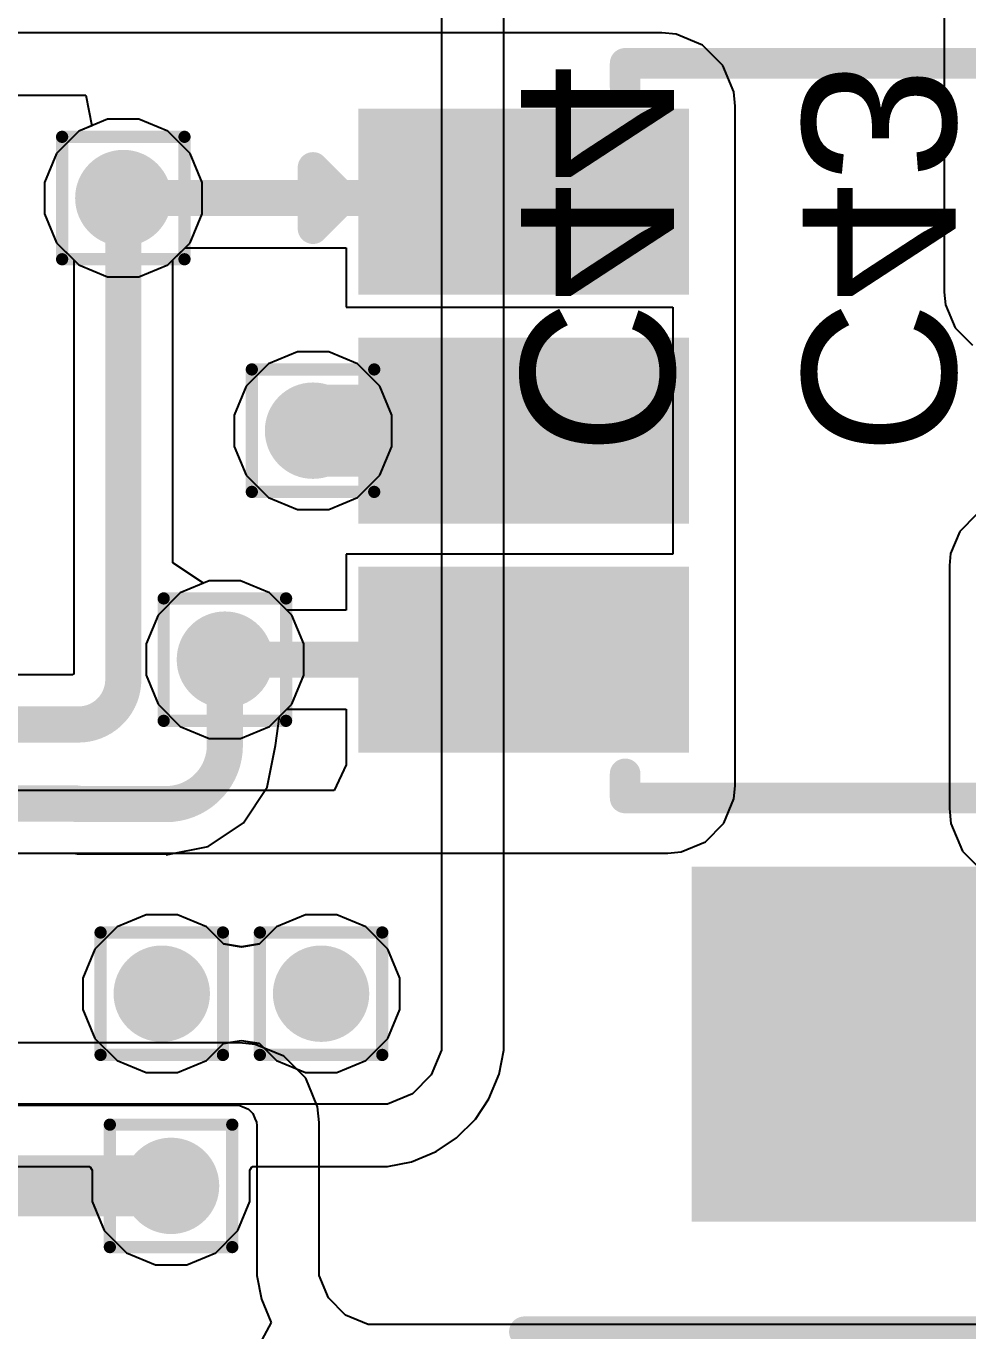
# Model space of a CAD drawing. Header units: inches. Extents: x -12 to 5355, y -7 to 5366.
# Drawn here: x 6.48 to 10.39, y 23.77 to 29.19 of the extents above; entities that cross this region are included whole.
import ezdxf

# ---------------------------------------------------------------- set-up
doc = ezdxf.new("R2010")
doc.units = ezdxf.units.IN
for name, color, linetype in [('BOTTOM LAYER', 5, 'Continuous'), ('Bottom Overlay', 54, 'Continuous'), ('Drill Drawing', 1, 'Continuous'), ('GROUND1', 16, 'Continuous'), ('GROUND2', 156, 'Continuous'), ('POWER', 76, 'Continuous'), ('SIGNAL', 90, 'Continuous'), ('TOP LAYER', 1, 'Continuous'), ('Top Overlay', 2, 'Continuous'), ('Top Paste', 8, 'Continuous'), ('Top Solder', 216, 'Continuous'), ('Via Holes', 16, 'Continuous')]:
    doc.layers.add(name, color=color, linetype=linetype)
doc.styles.add('Arial', font='', dxfattribs={"height": 0.2})
doc.styles.add('Arial_Bold', font='', dxfattribs={"height": 0.2})
doc.styles.get('Arial').set_extended_font_data('Arial')
doc.styles.get('Arial_Bold').set_extended_font_data('Arial', bold=True)

# ---------------------------------------------------------------- blocks, each defined once
blk = doc.blocks.new('I___0805_33')
at = {"layer": 'TOP LAYER'}
for points in [[(-1.6, 0.66), (-0.4, 0.66), (-0.4, -0.66), (-1.6, -0.66)], [(0.4, 0.66), (1.6, 0.66), (1.6, -0.66), (0.4, -0.66)]]:
    blk.add_hatch(color=1, dxfattribs=at).paths.add_polyline_path(points)
at = {"layer": 'Top Paste'}
for points in [[(-1.6, 0.66), (-0.4, 0.66), (-0.4, -0.66), (-1.6, -0.66)], [(0.4, 0.66), (1.6, 0.66), (1.6, -0.66), (0.4, -0.66)]]:
    blk.add_hatch(color=8, dxfattribs=at).paths.add_polyline_path(points)
at = {"layer": 'Top Solder'}
for points in [[(-1.6762, 0.7362), (-0.3238, 0.7362), (-0.3238, -0.7362), (-1.6762, -0.7362)], [(0.3238, 0.7362), (1.6762, 0.7362), (1.6762, -0.7362), (0.3238, -0.7362)]]:
    blk.add_hatch(color=216, dxfattribs=at).paths.add_polyline_path(points)
at = {"layer": 'Top Overlay'}
for points in [[(-0.254, 0.6858, 0.127, 0.127, 0), (0.254, 0.6858, 0.127, 0.127, 0)], [(-0.254, -0.6858, 0.127, 0.127, 0), (0.254, -0.6858, 0.127, 0.127, 0)]]:
    blk.add_lwpolyline(points, format="xyseb", dxfattribs=at)
for points in [[(-0.2857, 0.6858, 0.0635, 0.0635, 1), (-0.2223, 0.6858, 0.0635, 0.0635, 1)], [(0.2223, 0.6858, 0.0635, 0.0635, 1), (0.2857, 0.6858, 0.0635, 0.0635, 1)], [(-0.2857, -0.6858, 0.0635, 0.0635, 1), (-0.2223, -0.6858, 0.0635, 0.0635, 1)], [(0.2223, -0.6858, 0.0635, 0.0635, 1), (0.2857, -0.6858, 0.0635, 0.0635, 1)]]:
    blk.add_lwpolyline(points, format="xyseb", close=True, dxfattribs=at)
blk = doc.blocks.new('SOT_23_6_46')
at = {"layer": 'TOP LAYER'}
for points in [[(-1.92, 1.26), (-0.7, 1.26), (-0.7, 0.64), (-1.92, 0.64)], [(0.7, 1.26), (1.92, 1.26), (1.92, 0.64), (0.7, 0.64)], [(-1.92, 0.31), (-0.7, 0.31), (-0.7, -0.31), (-1.92, -0.31)], [(0.7, 0.31), (1.92, 0.31), (1.92, -0.31), (0.7, -0.31)], [(-1.92, -0.64), (-0.7, -0.64), (-0.7, -1.26), (-1.92, -1.26)], [(0.7, -0.64), (1.92, -0.64), (1.92, -1.26), (0.7, -1.26)]]:
    blk.add_hatch(color=1, dxfattribs=at).paths.add_polyline_path(points)
at = {"layer": 'Top Paste'}
for points in [[(-1.92, 1.26), (-0.7, 1.26), (-0.7, 0.64), (-1.92, 0.64)], [(0.7, 1.26), (1.92, 1.26), (1.92, 0.64), (0.7, 0.64)], [(-1.92, 0.31), (-0.7, 0.31), (-0.7, -0.31), (-1.92, -0.31)], [(0.7, 0.31), (1.92, 0.31), (1.92, -0.31), (0.7, -0.31)], [(-1.92, -0.64), (-0.7, -0.64), (-0.7, -1.26), (-1.92, -1.26)], [(0.7, -0.64), (1.92, -0.64), (1.92, -1.26), (0.7, -1.26)]]:
    blk.add_hatch(color=8, dxfattribs=at).paths.add_polyline_path(points)
at = {"layer": 'Top Solder'}
for points in [[(-1.9962, 1.3362), (-0.6238, 1.3362), (-0.6238, 0.5638), (-1.9962, 0.5638)], [(0.6238, 1.3362), (1.9962, 1.3362), (1.9962, 0.5638), (0.6238, 0.5638)], [(-1.9962, 0.3862), (-0.6238, 0.3862), (-0.6238, -0.3862), (-1.9962, -0.3862)], [(0.6238, 0.3862), (1.9962, 0.3862), (1.9962, -0.3862), (0.6238, -0.3862)], [(-1.9962, -0.5638), (-0.6238, -0.5638), (-0.6238, -1.3362), (-1.9962, -1.3362)], [(0.6238, -0.5638), (1.9962, -0.5638), (1.9962, -1.3362), (0.6238, -1.3362)]]:
    blk.add_hatch(color=216, dxfattribs=at).paths.add_polyline_path(points)
at = {"layer": 'Top Overlay'}
for points in [[(-0.889, 1.524, 0.127, 0.127, 0), (0.8636, 1.524, 0.127, 0.127, 0)], [(-0.889, 1.424, 0.127, 0.127, 0), (-0.889, 1.524, 0.127, 0.127, 0)], [(0.8636, 1.424, 0.127, 0.127, 0), (0.8636, 1.524, 0.127, 0.127, 0)], [(-2.1844, 1.0922, 0.127, 0.127, 0), (-2.0574, 0.9652, 0.127, 0.127, 0)], [(-2.1844, 0.8382, 0.127, 0.127, 0), (-2.1844, 1.0922, 0.127, 0.127, 0)], [(-2.1844, 0.8382, 0.127, 0.127, 0), (-2.0574, 0.9652, 0.127, 0.127, 0)], [(-0.889, -1.424, 0.127, 0.127, 0), (-0.889, -1.524, 0.127, 0.127, 0)], [(0.8636, -1.524, 0.127, 0.127, 0), (0.8636, -1.424, 0.127, 0.127, 0)], [(-0.889, -1.524, 0.127, 0.127, 0), (0.8636, -1.524, 0.127, 0.127, 0)]]:
    blk.add_lwpolyline(points, format="xyseb", dxfattribs=at)
for points in [[(-0.9207, 1.524, 0.0635, 0.0635, 1), (-0.8572, 1.524, 0.0635, 0.0635, 1)], [(-0.9207, 1.524, 0.0635, 0.0635, 1), (-0.8572, 1.524, 0.0635, 0.0635, 1)], [(0.8318, 1.524, 0.0635, 0.0635, 1), (0.8953, 1.524, 0.0635, 0.0635, 1)], [(0.8318, 1.524, 0.0635, 0.0635, 1), (0.8953, 1.524, 0.0635, 0.0635, 1)], [(-0.9207, 1.424, 0.0635, 0.0635, 1), (-0.8572, 1.424, 0.0635, 0.0635, 1)], [(0.8318, 1.424, 0.0635, 0.0635, 1), (0.8953, 1.424, 0.0635, 0.0635, 1)], [(-2.2161, 1.0922, 0.0635, 0.0635, 1), (-2.1526, 1.0922, 0.0635, 0.0635, 1)], [(-2.2161, 1.0922, 0.0635, 0.0635, 1), (-2.1526, 1.0922, 0.0635, 0.0635, 1)], [(-2.0892, 0.9652, 0.0635, 0.0635, 1), (-2.0257, 0.9652, 0.0635, 0.0635, 1)], [(-2.0892, 0.9652, 0.0635, 0.0635, 1), (-2.0257, 0.9652, 0.0635, 0.0635, 1)], [(-2.2161, 0.8382, 0.0635, 0.0635, 1), (-2.1526, 0.8382, 0.0635, 0.0635, 1)], [(-2.2161, 0.8382, 0.0635, 0.0635, 1), (-2.1526, 0.8382, 0.0635, 0.0635, 1)], [(-0.9207, -1.424, 0.0635, 0.0635, 1), (-0.8572, -1.424, 0.0635, 0.0635, 1)], [(0.8318, -1.424, 0.0635, 0.0635, 1), (0.8953, -1.424, 0.0635, 0.0635, 1)], [(-0.9207, -1.524, 0.0635, 0.0635, 1), (-0.8572, -1.524, 0.0635, 0.0635, 1)], [(-0.9207, -1.524, 0.0635, 0.0635, 1), (-0.8572, -1.524, 0.0635, 0.0635, 1)], [(0.8318, -1.524, 0.0635, 0.0635, 1), (0.8953, -1.524, 0.0635, 0.0635, 1)], [(0.8318, -1.524, 0.0635, 0.0635, 1), (0.8953, -1.524, 0.0635, 0.0635, 1)]]:
    blk.add_lwpolyline(points, format="xyseb", close=True, dxfattribs=at)
blk = doc.blocks.new('DO_214AC_SMA__55')
at = {"layer": 'TOP LAYER'}
for points in [[(-3.0222, 1.1516), (-1.0222, 1.1516), (-1.0222, -0.9484), (-3.0222, -0.9484)], [(1.3778, 1.1516), (3.3778, 1.1516), (3.3778, -0.9484), (1.3778, -0.9484)]]:
    blk.add_hatch(color=1, dxfattribs=at).paths.add_polyline_path(points)
at = {"layer": 'Top Paste'}
for points in [[(-3.0222, 1.1516), (-1.0222, 1.1516), (-1.0222, -0.9484), (-3.0222, -0.9484)], [(1.3778, 1.1516), (3.3778, 1.1516), (3.3778, -0.9484), (1.3778, -0.9484)]]:
    blk.add_hatch(color=8, dxfattribs=at).paths.add_polyline_path(points)
at = {"layer": 'Top Solder'}
for points in [[(-3.0984, 1.2278), (-0.946, 1.2278), (-0.946, -1.0246), (-3.0984, -1.0246)], [(1.3016, 1.2278), (3.454, 1.2278), (3.454, -1.0246), (1.3016, -1.0246)]]:
    blk.add_hatch(color=216, dxfattribs=at).paths.add_polyline_path(points)
at = {"layer": 'Top Overlay'}
for points in [[(-2.5653, 1.4986, 0.127, 0.127, 0), (2.9211, 1.4986, 0.127, 0.127, 0)], [(-2.5653, -1.2953, 0.127, 0.127, 0), (2.9211, -1.2953, 0.127, 0.127, 0)]]:
    blk.add_lwpolyline(points, format="xyseb", dxfattribs=at)
for points in [[(-2.5971, 1.4986, 0.0635, 0.0635, 1), (-2.5336, 1.4986, 0.0635, 0.0635, 1)], [(2.8893, 1.4986, 0.0635, 0.0635, 1), (2.9528, 1.4986, 0.0635, 0.0635, 1)], [(-2.5971, -1.2953, 0.0635, 0.0635, 1), (-2.5336, -1.2953, 0.0635, 0.0635, 1)], [(2.8893, -1.2953, 0.0635, 0.0635, 1), (2.9528, -1.2953, 0.0635, 0.0635, 1)]]:
    blk.add_lwpolyline(points, format="xyseb", close=True, dxfattribs=at)
at = {"layer": 'Top Overlay', "style": 'Arial_Bold'}
blk.add_text('+', height=1, rotation=90, dxfattribs=at).set_placement((4.191, -0.0762))

msp = doc.modelspace()

# ---------------------------------------------------------------- hatches: boundary and pattern name
at = {"layer": 'BOTTOM LAYER'}
h = msp.add_hatch(color=5, dxfattribs=at)
edge = h.paths.add_edge_path()
edge.add_arc((6.8834, 28.4734), 0.2, 0, 360)
h = msp.add_hatch(color=5, dxfattribs=at)
edge = h.paths.add_edge_path()
edge.add_arc((7.6708, 27.5082), 0.2, 0, 360)
h = msp.add_hatch(color=5, dxfattribs=at)
edge = h.paths.add_edge_path()
edge.add_arc((7.305, 26.5582), 0.2, 0, 360)
h = msp.add_hatch(color=5, dxfattribs=at)
edge = h.paths.add_edge_path()
edge.add_arc((7.043, 25.1721), 0.2, 0, 360)
h = msp.add_hatch(color=5, dxfattribs=at)
edge = h.paths.add_edge_path()
edge.add_arc((7.7043, 25.1721), 0.2, 0, 360)
h = msp.add_hatch(color=5, dxfattribs=at)
edge = h.paths.add_edge_path()
edge.add_arc((7.0816, 24.3748), 0.2, 0, 360)
at = {"layer": 'GROUND1'}
h = msp.add_hatch(color=16, dxfattribs=at)
edge = h.paths.add_edge_path()
edge.add_arc((6.8834, 28.4734), 0.2, 0, 360)
h = msp.add_hatch(color=16, dxfattribs=at)
edge = h.paths.add_edge_path()
edge.add_arc((7.6708, 27.5082), 0.2, 0, 360)
h = msp.add_hatch(color=16, dxfattribs=at)
edge = h.paths.add_edge_path()
edge.add_arc((7.305, 26.5582), 0.2, 0, 360)
h = msp.add_hatch(color=16, dxfattribs=at)
edge = h.paths.add_edge_path()
edge.add_arc((7.043, 25.1721), 0.2, 0, 360)
h = msp.add_hatch(color=16, dxfattribs=at)
edge = h.paths.add_edge_path()
edge.add_arc((7.7043, 25.1721), 0.2, 0, 360)
h = msp.add_hatch(color=16, dxfattribs=at)
edge = h.paths.add_edge_path()
edge.add_arc((7.0816, 24.3748), 0.2, 0, 360)
at = {"layer": 'GROUND2'}
h = msp.add_hatch(color=156, dxfattribs=at)
edge = h.paths.add_edge_path()
edge.add_arc((6.8834, 28.4734), 0.2, 0, 360)
h = msp.add_hatch(color=156, dxfattribs=at)
edge = h.paths.add_edge_path()
edge.add_arc((7.6708, 27.5082), 0.2, 0, 360)
h = msp.add_hatch(color=156, dxfattribs=at)
edge = h.paths.add_edge_path()
edge.add_arc((7.305, 26.5582), 0.2, 0, 360)
h = msp.add_hatch(color=156, dxfattribs=at)
edge = h.paths.add_edge_path()
edge.add_arc((7.043, 25.1721), 0.2, 0, 360)
h = msp.add_hatch(color=156, dxfattribs=at)
edge = h.paths.add_edge_path()
edge.add_arc((7.7043, 25.1721), 0.2, 0, 360)
h = msp.add_hatch(color=156, dxfattribs=at)
edge = h.paths.add_edge_path()
edge.add_arc((7.0816, 24.3748), 0.2, 0, 360)
at = {"layer": 'POWER'}
h = msp.add_hatch(color=76, dxfattribs=at)
edge = h.paths.add_edge_path()
edge.add_arc((6.8834, 28.4734), 0.2, 0, 360)
h = msp.add_hatch(color=76, dxfattribs=at)
edge = h.paths.add_edge_path()
edge.add_arc((7.6708, 27.5082), 0.2, 0, 360)
h = msp.add_hatch(color=76, dxfattribs=at)
edge = h.paths.add_edge_path()
edge.add_arc((7.305, 26.5582), 0.2, 0, 360)
h = msp.add_hatch(color=76, dxfattribs=at)
edge = h.paths.add_edge_path()
edge.add_arc((7.043, 25.1721), 0.2, 0, 360)
h = msp.add_hatch(color=76, dxfattribs=at)
edge = h.paths.add_edge_path()
edge.add_arc((7.7043, 25.1721), 0.2, 0, 360)
h = msp.add_hatch(color=76, dxfattribs=at)
edge = h.paths.add_edge_path()
edge.add_arc((7.0816, 24.3748), 0.2, 0, 360)
at = {"layer": 'SIGNAL'}
h = msp.add_hatch(color=90, dxfattribs=at)
edge = h.paths.add_edge_path()
edge.add_arc((6.8834, 28.4734), 0.2, 0, 360)
h = msp.add_hatch(color=90, dxfattribs=at)
edge = h.paths.add_edge_path()
edge.add_arc((7.6708, 27.5082), 0.2, 0, 360)
h = msp.add_hatch(color=90, dxfattribs=at)
edge = h.paths.add_edge_path()
edge.add_arc((7.305, 26.5582), 0.2, 0, 360)
h = msp.add_hatch(color=90, dxfattribs=at)
edge = h.paths.add_edge_path()
edge.add_arc((7.043, 25.1721), 0.2, 0, 360)
h = msp.add_hatch(color=90, dxfattribs=at)
edge = h.paths.add_edge_path()
edge.add_arc((7.7043, 25.1721), 0.2, 0, 360)
h = msp.add_hatch(color=90, dxfattribs=at)
edge = h.paths.add_edge_path()
edge.add_arc((7.0816, 24.3748), 0.2, 0, 360)
at = {"layer": 'TOP LAYER'}
h = msp.add_hatch(color=1, dxfattribs=at)
edge = h.paths.add_edge_path()
edge.add_arc((6.8834, 28.4734), 0.2, 0, 360)
h = msp.add_hatch(color=1, dxfattribs=at)
edge = h.paths.add_edge_path()
edge.add_arc((7.6708, 27.5082), 0.2, 0, 360)
h = msp.add_hatch(color=1, dxfattribs=at)
edge = h.paths.add_edge_path()
edge.add_arc((7.305, 26.5582), 0.2, 0, 360)
h = msp.add_hatch(color=1, dxfattribs=at)
edge = h.paths.add_edge_path()
edge.add_arc((7.043, 25.1721), 0.2, 0, 360)
h = msp.add_hatch(color=1, dxfattribs=at)
edge = h.paths.add_edge_path()
edge.add_arc((7.7043, 25.1721), 0.2, 0, 360)
h = msp.add_hatch(color=1, dxfattribs=at)
edge = h.paths.add_edge_path()
edge.add_arc((7.0816, 24.3748), 0.2, 0, 360)
at = {"layer": 'Via Holes'}
h = msp.add_hatch(color=7, dxfattribs=at)
edge = h.paths.add_edge_path()
edge.add_arc((6.8834, 28.4734), 0.1, 0, 360)
h = msp.add_hatch(color=7, dxfattribs=at)
edge = h.paths.add_edge_path()
edge.add_arc((7.6708, 27.5082), 0.1, 0, 360)
h = msp.add_hatch(color=7, dxfattribs=at)
edge = h.paths.add_edge_path()
edge.add_arc((7.305, 26.5582), 0.1, 0, 360)
h = msp.add_hatch(color=7, dxfattribs=at)
edge = h.paths.add_edge_path()
edge.add_arc((7.043, 25.1721), 0.1, 0, 360)
h = msp.add_hatch(color=7, dxfattribs=at)
edge = h.paths.add_edge_path()
edge.add_arc((7.7043, 25.1721), 0.1, 0, 360)
h = msp.add_hatch(color=7, dxfattribs=at)
edge = h.paths.add_edge_path()
edge.add_arc((7.0816, 24.3748), 0.1, 0, 360)

# ---------------------------------------------------------------- linework, layer by layer
at = {"layer": 'BOTTOM LAYER'}
for p, q in [((6.6982, 28.7506), (6.6062, 28.6586)), ((6.8184, 28.8004), (6.6982, 28.7506)), ((6.9484, 28.8004), (6.8184, 28.8004)), ((7.0686, 28.7506), (6.9484, 28.8004)), ((7.1606, 28.6586), (7.0686, 28.7506)), ((6.6062, 28.6586), (6.5564, 28.5384)), ((7.2104, 28.5384), (7.1606, 28.6586)), ((6.5564, 28.5384), (6.5564, 28.4084)), ((7.2104, 28.4084), (7.2104, 28.5384)), ((6.5564, 28.4084), (6.6062, 28.2882)), ((7.1606, 28.2882), (7.2104, 28.4084)), ((6.6062, 28.2882), (6.6775, 28.2169)), ((7.0893, 28.2169), (7.1606, 28.2882)), ((6.6775, 28.2169), (6.6775, 26.4979)), ((7.0893, 26.9603), (7.0893, 28.2169)), ((7.2163, 26.8754), (7.0893, 26.9603)), ((7.24, 26.8852), (7.2163, 26.8754)), ((7.37, 26.8852), (7.24, 26.8852)), ((7.4902, 26.8354), (7.37, 26.8852)), ((7.5822, 26.7434), (7.4902, 26.8354)), ((7.632, 26.6232), (7.5822, 26.7434)), ((7.632, 26.4932), (7.632, 26.6232)), ((6.6745, 26.4949), (5.022, 26.4949)), ((6.6754, 26.497), (6.6745, 26.4949)), ((6.6775, 26.4979), (6.6754, 26.497)), ((7.5822, 26.373), (7.632, 26.4932)), ((7.5321, 26.3228), (7.5822, 26.373)), ((7.5157, 26.2026), (7.5321, 26.3228)), ((7.4811, 26.0287), (7.5157, 26.2026)), ((7.5157, 26.2026), (7.5157, 26.2026)), ((7.3826, 25.8812), (7.4811, 26.0287)), ((7.2351, 25.7827), (7.3826, 25.8812)), ((7.0612, 25.7481), (7.2351, 25.7827)), ((5.1175, 25.7554), (6.6786, 25.7554)), ((6.6786, 25.7554), (6.6912, 25.7529)), ((6.6912, 25.7529), (7.0612, 25.7529)), ((7.0612, 25.7529), (7.0612, 25.7481)), ((6.8577, 25.4493), (6.7657, 25.3573)), ((6.9779, 25.4991), (6.8577, 25.4493)), ((7.108, 25.4991), (6.9779, 25.4991)), ((7.2282, 25.4493), (7.108, 25.4991)), ((7.2986, 25.379), (7.2282, 25.4493)), ((7.519, 25.4493), (7.4487, 25.379)), ((7.6392, 25.4991), (7.519, 25.4493)), ((7.7693, 25.4991), (7.6392, 25.4991)), ((7.8895, 25.4493), (7.7693, 25.4991)), ((7.9815, 25.3573), (7.8895, 25.4493)), ((6.7657, 25.3573), (6.716, 25.2371)), ((7.3736, 25.3663), (7.2986, 25.379)), ((7.4487, 25.379), (7.3736, 25.3663)), ((8.0313, 25.2371), (7.9815, 25.3573)), ((6.716, 25.2371), (6.716, 25.1071)), ((8.0313, 25.1071), (8.0313, 25.2371)), ((6.716, 25.1071), (6.7657, 24.9869)), ((7.9815, 24.9869), (8.0313, 25.1071)), ((6.7657, 24.9869), (6.8577, 24.8949)), ((7.2282, 24.8949), (7.2986, 24.9652)), ((7.2986, 24.9652), (7.3736, 24.9779)), ((7.3736, 24.9779), (7.4487, 24.9652)), ((7.4487, 24.9652), (7.519, 24.8949)), ((7.8895, 24.8949), (7.9815, 24.9869)), ((6.8577, 24.8949), (6.9779, 24.8451)), ((7.108, 24.8451), (7.2282, 24.8949)), ((7.519, 24.8949), (7.6392, 24.8451)), ((7.7693, 24.8451), (7.8895, 24.8949)), ((6.9779, 24.8451), (7.108, 24.8451)), ((7.6392, 24.8451), (7.7693, 24.8451))]:
    msp.add_line(p, q, dxfattribs=at)
for points in [[(6.8834, 26.4753, 0.1499, 0.1499, 0), (6.8834, 28.448, 0.1499, 0.1499, 0)], [(7.305, 26.2026, 0.1499, 0.1499, 0), (7.305, 26.5582, 0.1499, 0.1499, 0)], [(6.8834, 26.4753, 0.1499, 0.1499, -0.414214), (6.6971, 26.289, 0.1499, 0.1499, 0)], [(5.022, 26.289, 0.1499, 0.1499, 0), (6.6971, 26.289, 0.1499, 0.1499, 0)], [(7.305, 26.2026, 0.1499, 0.1499, -0.414214), (7.0612, 25.9588, 0.1499, 0.1499, 0)], [(5.022, 25.9613, 0.1499, 0.1499, 0), (6.6912, 25.9613, 0.1499, 0.1499, 0)], [(6.6912, 25.9588, 0.1499, 0.1499, 0), (6.6912, 25.9613, 0.1499, 0.1499, 0)], [(6.6912, 25.9588, 0.1499, 0.1499, 0), (7.0612, 25.9588, 0.1499, 0.1499, 0)]]:
    msp.add_lwpolyline(points, format="xyseb", dxfattribs=at)
for points in [[(6.8459, 28.448, 0.0749, 0.0749, 1), (6.9209, 28.448, 0.0749, 0.0749, 1)], [(7.2675, 26.5582, 0.0749, 0.0749, 1), (7.3425, 26.5582, 0.0749, 0.0749, 1)], [(6.8459, 26.4753, 0.0749, 0.0749, 1), (6.9209, 26.4753, 0.0749, 0.0749, 1)], [(6.8459, 26.4753, 0.0749, 0.0749, 1), (6.9209, 26.4753, 0.0749, 0.0749, 1)], [(6.6596, 26.289, 0.0749, 0.0749, 1), (6.7346, 26.289, 0.0749, 0.0749, 1)], [(6.6596, 26.289, 0.0749, 0.0749, 1), (6.7346, 26.289, 0.0749, 0.0749, 1)], [(7.2675, 26.2026, 0.0749, 0.0749, 1), (7.3425, 26.2026, 0.0749, 0.0749, 1)], [(7.2675, 26.2026, 0.0749, 0.0749, 1), (7.3425, 26.2026, 0.0749, 0.0749, 1)], [(6.6538, 25.9613, 0.0749, 0.0749, 1), (6.7287, 25.9613, 0.0749, 0.0749, 1)], [(6.6538, 25.9613, 0.0749, 0.0749, 1), (6.7287, 25.9613, 0.0749, 0.0749, 1)], [(6.6538, 25.9588, 0.0749, 0.0749, 1), (6.7287, 25.9588, 0.0749, 0.0749, 1)], [(6.6538, 25.9588, 0.0749, 0.0749, 1), (6.7287, 25.9588, 0.0749, 0.0749, 1)], [(7.0237, 25.9588, 0.0749, 0.0749, 1), (7.0987, 25.9588, 0.0749, 0.0749, 1)], [(7.0237, 25.9588, 0.0749, 0.0749, 1), (7.0987, 25.9588, 0.0749, 0.0749, 1)]]:
    msp.add_lwpolyline(points, format="xyseb", close=True, dxfattribs=at)
at = {"layer": 'Drill Drawing'}
for points in [[(6.6294, 28.7274, 0.0508, 0.0508, 0), (7.1374, 28.7274, 0.0508, 0.0508, 0)], [(6.6294, 28.2194, 0.0508, 0.0508, 0), (6.6294, 28.7274, 0.0508, 0.0508, 0)], [(7.1374, 28.2194, 0.0508, 0.0508, 0), (7.1374, 28.7274, 0.0508, 0.0508, 0)], [(6.6294, 28.2194, 0.0508, 0.0508, 0), (7.1374, 28.2194, 0.0508, 0.0508, 0)], [(7.4168, 27.7622, 0.0508, 0.0508, 0), (7.9248, 27.7622, 0.0508, 0.0508, 0)], [(7.4168, 27.2542, 0.0508, 0.0508, 0), (7.4168, 27.7622, 0.0508, 0.0508, 0)], [(7.9248, 27.2542, 0.0508, 0.0508, 0), (7.9248, 27.7622, 0.0508, 0.0508, 0)], [(7.4168, 27.2542, 0.0508, 0.0508, 0), (7.9248, 27.2542, 0.0508, 0.0508, 0)], [(7.051, 26.8122, 0.0508, 0.0508, 0), (7.559, 26.8122, 0.0508, 0.0508, 0)], [(7.051, 26.3042, 0.0508, 0.0508, 0), (7.051, 26.8122, 0.0508, 0.0508, 0)], [(7.559, 26.3042, 0.0508, 0.0508, 0), (7.559, 26.8122, 0.0508, 0.0508, 0)], [(7.051, 26.3042, 0.0508, 0.0508, 0), (7.559, 26.3042, 0.0508, 0.0508, 0)], [(6.789, 25.4261, 0.0508, 0.0508, 0), (7.297, 25.4261, 0.0508, 0.0508, 0)], [(6.789, 24.9181, 0.0508, 0.0508, 0), (6.789, 25.4261, 0.0508, 0.0508, 0)], [(7.297, 24.9181, 0.0508, 0.0508, 0), (7.297, 25.4261, 0.0508, 0.0508, 0)], [(7.4503, 25.4261, 0.0508, 0.0508, 0), (7.9583, 25.4261, 0.0508, 0.0508, 0)], [(7.4503, 24.9181, 0.0508, 0.0508, 0), (7.4503, 25.4261, 0.0508, 0.0508, 0)], [(7.9583, 24.9181, 0.0508, 0.0508, 0), (7.9583, 25.4261, 0.0508, 0.0508, 0)], [(6.789, 24.9181, 0.0508, 0.0508, 0), (7.297, 24.9181, 0.0508, 0.0508, 0)], [(7.4503, 24.9181, 0.0508, 0.0508, 0), (7.9583, 24.9181, 0.0508, 0.0508, 0)], [(6.8276, 24.6288, 0.0508, 0.0508, 0), (7.3356, 24.6288, 0.0508, 0.0508, 0)], [(6.8276, 24.1208, 0.0508, 0.0508, 0), (6.8276, 24.6288, 0.0508, 0.0508, 0)], [(7.3356, 24.1208, 0.0508, 0.0508, 0), (7.3356, 24.6288, 0.0508, 0.0508, 0)], [(6.8276, 24.1208, 0.0508, 0.0508, 0), (7.3356, 24.1208, 0.0508, 0.0508, 0)]]:
    msp.add_lwpolyline(points, format="xyseb", dxfattribs=at)
for points in [[(6.6167, 28.7274, 0.0254, 0.0254, 1), (6.6421, 28.7274, 0.0254, 0.0254, 1)], [(6.6167, 28.7274, 0.0254, 0.0254, 1), (6.6421, 28.7274, 0.0254, 0.0254, 1)], [(7.1247, 28.7274, 0.0254, 0.0254, 1), (7.1501, 28.7274, 0.0254, 0.0254, 1)], [(7.1247, 28.7274, 0.0254, 0.0254, 1), (7.1501, 28.7274, 0.0254, 0.0254, 1)], [(6.6167, 28.2194, 0.0254, 0.0254, 1), (6.6421, 28.2194, 0.0254, 0.0254, 1)], [(6.6167, 28.2194, 0.0254, 0.0254, 1), (6.6421, 28.2194, 0.0254, 0.0254, 1)], [(7.1247, 28.2194, 0.0254, 0.0254, 1), (7.1501, 28.2194, 0.0254, 0.0254, 1)], [(7.1247, 28.2194, 0.0254, 0.0254, 1), (7.1501, 28.2194, 0.0254, 0.0254, 1)], [(7.4041, 27.7622, 0.0254, 0.0254, 1), (7.4295, 27.7622, 0.0254, 0.0254, 1)], [(7.4041, 27.7622, 0.0254, 0.0254, 1), (7.4295, 27.7622, 0.0254, 0.0254, 1)], [(7.9121, 27.7622, 0.0254, 0.0254, 1), (7.9375, 27.7622, 0.0254, 0.0254, 1)], [(7.9121, 27.7622, 0.0254, 0.0254, 1), (7.9375, 27.7622, 0.0254, 0.0254, 1)], [(7.4041, 27.2542, 0.0254, 0.0254, 1), (7.4295, 27.2542, 0.0254, 0.0254, 1)], [(7.4041, 27.2542, 0.0254, 0.0254, 1), (7.4295, 27.2542, 0.0254, 0.0254, 1)], [(7.9121, 27.2542, 0.0254, 0.0254, 1), (7.9375, 27.2542, 0.0254, 0.0254, 1)], [(7.9121, 27.2542, 0.0254, 0.0254, 1), (7.9375, 27.2542, 0.0254, 0.0254, 1)], [(7.0383, 26.8122, 0.0254, 0.0254, 1), (7.0637, 26.8122, 0.0254, 0.0254, 1)], [(7.0383, 26.8122, 0.0254, 0.0254, 1), (7.0637, 26.8122, 0.0254, 0.0254, 1)], [(7.5463, 26.8122, 0.0254, 0.0254, 1), (7.5717, 26.8122, 0.0254, 0.0254, 1)], [(7.5463, 26.8122, 0.0254, 0.0254, 1), (7.5717, 26.8122, 0.0254, 0.0254, 1)], [(7.0383, 26.3042, 0.0254, 0.0254, 1), (7.0637, 26.3042, 0.0254, 0.0254, 1)], [(7.0383, 26.3042, 0.0254, 0.0254, 1), (7.0637, 26.3042, 0.0254, 0.0254, 1)], [(7.5463, 26.3042, 0.0254, 0.0254, 1), (7.5717, 26.3042, 0.0254, 0.0254, 1)], [(7.5463, 26.3042, 0.0254, 0.0254, 1), (7.5717, 26.3042, 0.0254, 0.0254, 1)], [(6.7763, 25.4261, 0.0254, 0.0254, 1), (6.8017, 25.4261, 0.0254, 0.0254, 1)], [(6.7763, 25.4261, 0.0254, 0.0254, 1), (6.8017, 25.4261, 0.0254, 0.0254, 1)], [(7.2843, 25.4261, 0.0254, 0.0254, 1), (7.3097, 25.4261, 0.0254, 0.0254, 1)], [(7.2843, 25.4261, 0.0254, 0.0254, 1), (7.3097, 25.4261, 0.0254, 0.0254, 1)], [(7.4376, 25.4261, 0.0254, 0.0254, 1), (7.463, 25.4261, 0.0254, 0.0254, 1)], [(7.4376, 25.4261, 0.0254, 0.0254, 1), (7.463, 25.4261, 0.0254, 0.0254, 1)], [(7.9456, 25.4261, 0.0254, 0.0254, 1), (7.971, 25.4261, 0.0254, 0.0254, 1)], [(7.9456, 25.4261, 0.0254, 0.0254, 1), (7.971, 25.4261, 0.0254, 0.0254, 1)], [(6.7763, 24.9181, 0.0254, 0.0254, 1), (6.8017, 24.9181, 0.0254, 0.0254, 1)], [(6.7763, 24.9181, 0.0254, 0.0254, 1), (6.8017, 24.9181, 0.0254, 0.0254, 1)], [(7.2843, 24.9181, 0.0254, 0.0254, 1), (7.3097, 24.9181, 0.0254, 0.0254, 1)], [(7.2843, 24.9181, 0.0254, 0.0254, 1), (7.3097, 24.9181, 0.0254, 0.0254, 1)], [(7.4376, 24.9181, 0.0254, 0.0254, 1), (7.463, 24.9181, 0.0254, 0.0254, 1)], [(7.4376, 24.9181, 0.0254, 0.0254, 1), (7.463, 24.9181, 0.0254, 0.0254, 1)], [(7.9456, 24.9181, 0.0254, 0.0254, 1), (7.971, 24.9181, 0.0254, 0.0254, 1)], [(7.9456, 24.9181, 0.0254, 0.0254, 1), (7.971, 24.9181, 0.0254, 0.0254, 1)], [(6.8149, 24.6288, 0.0254, 0.0254, 1), (6.8403, 24.6288, 0.0254, 0.0254, 1)], [(6.8149, 24.6288, 0.0254, 0.0254, 1), (6.8403, 24.6288, 0.0254, 0.0254, 1)], [(7.3229, 24.6288, 0.0254, 0.0254, 1), (7.3483, 24.6288, 0.0254, 0.0254, 1)], [(7.3229, 24.6288, 0.0254, 0.0254, 1), (7.3483, 24.6288, 0.0254, 0.0254, 1)], [(6.8149, 24.1208, 0.0254, 0.0254, 1), (6.8403, 24.1208, 0.0254, 0.0254, 1)], [(6.8149, 24.1208, 0.0254, 0.0254, 1), (6.8403, 24.1208, 0.0254, 0.0254, 1)], [(7.3229, 24.1208, 0.0254, 0.0254, 1), (7.3483, 24.1208, 0.0254, 0.0254, 1)], [(7.3229, 24.1208, 0.0254, 0.0254, 1), (7.3483, 24.1208, 0.0254, 0.0254, 1)]]:
    msp.add_lwpolyline(points, format="xyseb", close=True, dxfattribs=at)
at = {"layer": 'GROUND1'}
for p, q in [((6.6982, 28.7506), (6.6062, 28.6586)), ((6.8184, 28.8004), (6.6982, 28.7506)), ((6.9484, 28.8004), (6.8184, 28.8004)), ((7.0686, 28.7506), (6.9484, 28.8004)), ((7.1606, 28.6586), (7.0686, 28.7506)), ((6.6062, 28.6586), (6.5564, 28.5384)), ((7.2104, 28.5384), (7.1606, 28.6586)), ((6.5564, 28.5384), (6.5564, 28.4084)), ((7.2104, 28.4084), (7.2104, 28.5384)), ((6.5564, 28.4084), (6.6062, 28.2882)), ((7.1606, 28.2882), (7.2104, 28.4084)), ((6.6062, 28.2882), (6.6982, 28.1962)), ((7.0686, 28.1962), (7.1606, 28.2882)), ((6.6982, 28.1962), (6.8184, 28.1464)), ((6.9484, 28.1464), (7.0686, 28.1962)), ((6.8184, 28.1464), (6.9484, 28.1464)), ((7.24, 26.8852), (7.1198, 26.8354)), ((7.37, 26.8852), (7.24, 26.8852)), ((7.4902, 26.8354), (7.37, 26.8852)), ((7.1198, 26.8354), (7.0278, 26.7434)), ((7.5822, 26.7434), (7.4902, 26.8354)), ((7.0278, 26.7434), (6.978, 26.6232)), ((7.632, 26.6232), (7.5822, 26.7434)), ((6.978, 26.6232), (6.978, 26.4932)), ((7.632, 26.4932), (7.632, 26.6232)), ((6.978, 26.4932), (7.0278, 26.373)), ((7.5822, 26.373), (7.632, 26.4932)), ((7.0278, 26.373), (7.1198, 26.281)), ((7.4902, 26.281), (7.5822, 26.373)), ((7.1198, 26.281), (7.24, 26.2312)), ((7.37, 26.2312), (7.4902, 26.281)), ((7.24, 26.2312), (7.37, 26.2312)), ((6.8577, 25.4493), (6.7657, 25.3573)), ((6.9779, 25.4991), (6.8577, 25.4493)), ((7.108, 25.4991), (6.9779, 25.4991)), ((7.2282, 25.4493), (7.108, 25.4991)), ((7.2986, 25.379), (7.2282, 25.4493)), ((7.519, 25.4493), (7.4487, 25.379)), ((7.6392, 25.4991), (7.519, 25.4493)), ((7.7693, 25.4991), (7.6392, 25.4991)), ((7.8895, 25.4493), (7.7693, 25.4991)), ((7.9815, 25.3573), (7.8895, 25.4493)), ((6.7657, 25.3573), (6.716, 25.2371)), ((7.3736, 25.3663), (7.2986, 25.379)), ((7.4487, 25.379), (7.3736, 25.3663)), ((8.0313, 25.2371), (7.9815, 25.3573)), ((6.716, 25.2371), (6.716, 25.1071)), ((8.0313, 25.1071), (8.0313, 25.2371)), ((6.716, 25.1071), (6.7657, 24.9869)), ((7.9815, 24.9869), (8.0313, 25.1071)), ((6.7657, 24.9869), (6.8577, 24.8949)), ((7.2282, 24.8949), (7.2986, 24.9652)), ((7.2986, 24.9652), (7.3736, 24.9779)), ((7.3736, 24.9779), (7.4487, 24.9652)), ((7.4487, 24.9652), (7.519, 24.8949)), ((7.8895, 24.8949), (7.9815, 24.9869)), ((6.8577, 24.8949), (6.9779, 24.8451)), ((7.108, 24.8451), (7.2282, 24.8949)), ((7.519, 24.8949), (7.6392, 24.8451)), ((7.7693, 24.8451), (7.8895, 24.8949)), ((6.9779, 24.8451), (7.108, 24.8451)), ((7.6392, 24.8451), (7.7693, 24.8451))]:
    msp.add_line(p, q, dxfattribs=at)
at = {"layer": 'GROUND2'}
for p, q in [((6.6982, 28.7506), (6.6062, 28.6586)), ((6.8184, 28.8004), (6.6982, 28.7506)), ((6.9484, 28.8004), (6.8184, 28.8004)), ((7.0686, 28.7506), (6.9484, 28.8004)), ((7.1606, 28.6586), (7.0686, 28.7506)), ((6.6062, 28.6586), (6.5564, 28.5384)), ((7.2104, 28.5384), (7.1606, 28.6586)), ((6.5564, 28.5384), (6.5564, 28.4084)), ((7.2104, 28.4084), (7.2104, 28.5384)), ((6.5564, 28.4084), (6.6062, 28.2882)), ((7.1606, 28.2882), (7.2104, 28.4084)), ((6.6062, 28.2882), (6.6982, 28.1962)), ((7.0686, 28.1962), (7.1606, 28.2882)), ((6.6982, 28.1962), (6.8184, 28.1464)), ((6.9484, 28.1464), (7.0686, 28.1962)), ((6.8184, 28.1464), (6.9484, 28.1464)), ((7.24, 26.8852), (7.1198, 26.8354)), ((7.37, 26.8852), (7.24, 26.8852)), ((7.4902, 26.8354), (7.37, 26.8852)), ((7.1198, 26.8354), (7.0278, 26.7434)), ((7.5822, 26.7434), (7.4902, 26.8354)), ((7.0278, 26.7434), (6.978, 26.6232)), ((7.632, 26.6232), (7.5822, 26.7434)), ((6.978, 26.6232), (6.978, 26.4932)), ((7.632, 26.4932), (7.632, 26.6232)), ((6.978, 26.4932), (7.0278, 26.373)), ((7.5822, 26.373), (7.632, 26.4932)), ((7.0278, 26.373), (7.1198, 26.281)), ((7.4902, 26.281), (7.5822, 26.373)), ((7.1198, 26.281), (7.24, 26.2312)), ((7.37, 26.2312), (7.4902, 26.281)), ((7.24, 26.2312), (7.37, 26.2312)), ((6.8577, 25.4493), (6.7657, 25.3573)), ((6.9779, 25.4991), (6.8577, 25.4493)), ((7.108, 25.4991), (6.9779, 25.4991)), ((7.2282, 25.4493), (7.108, 25.4991)), ((7.3001, 25.3774), (7.2282, 25.4493)), ((7.519, 25.4493), (7.4472, 25.3774)), ((7.6392, 25.4991), (7.519, 25.4493)), ((7.7693, 25.4991), (7.6392, 25.4991)), ((7.8895, 25.4493), (7.7693, 25.4991)), ((7.9815, 25.3573), (7.8895, 25.4493)), ((6.7657, 25.3573), (6.716, 25.2371)), ((7.3736, 25.3658), (7.3001, 25.3774)), ((7.4472, 25.3774), (7.3736, 25.3658)), ((8.0313, 25.2371), (7.9815, 25.3573)), ((6.716, 25.2371), (6.716, 25.1071)), ((8.0313, 25.1071), (8.0313, 25.2371)), ((6.716, 25.1071), (6.7657, 24.9869)), ((7.9815, 24.9869), (8.0313, 25.1071)), ((6.7657, 24.9869), (6.8577, 24.8949)), ((7.2282, 24.8949), (7.3001, 24.9668)), ((7.3001, 24.9668), (7.3736, 24.9784)), ((7.3736, 24.9784), (7.4472, 24.9668)), ((7.4472, 24.9668), (7.519, 24.8949)), ((7.8895, 24.8949), (7.9815, 24.9869)), ((6.8577, 24.8949), (6.9779, 24.8451)), ((7.108, 24.8451), (7.2282, 24.8949)), ((7.519, 24.8949), (7.6392, 24.8451)), ((7.7693, 24.8451), (7.8895, 24.8949)), ((6.9779, 24.8451), (7.108, 24.8451)), ((7.6392, 24.8451), (7.7693, 24.8451))]:
    msp.add_line(p, q, dxfattribs=at)
at = {"layer": 'POWER'}
for p, q in [((8.2042, 29.9212), (8.2042, 24.938)), ((8.4632, 24.938), (8.4632, 29.9212)), ((6.6982, 28.7506), (6.6062, 28.6586)), ((6.8184, 28.8004), (6.6982, 28.7506)), ((6.9484, 28.8004), (6.8184, 28.8004)), ((7.0686, 28.7506), (6.9484, 28.8004)), ((7.1606, 28.6586), (7.0686, 28.7506)), ((6.6062, 28.6586), (6.5564, 28.5384)), ((7.2104, 28.5384), (7.1606, 28.6586)), ((6.5564, 28.5384), (6.5564, 28.4084)), ((7.2104, 28.4084), (7.2104, 28.5384)), ((6.5564, 28.4084), (6.6062, 28.2882)), ((7.1606, 28.2882), (7.2104, 28.4084)), ((6.6062, 28.2882), (6.6982, 28.1962)), ((7.0686, 28.1962), (7.1606, 28.2882)), ((6.6982, 28.1962), (6.8184, 28.1464)), ((6.9484, 28.1464), (7.0686, 28.1962)), ((6.8184, 28.1464), (6.9484, 28.1464)), ((7.6058, 27.8352), (7.4856, 27.7854)), ((7.7358, 27.8352), (7.6058, 27.8352)), ((7.856, 27.7854), (7.7358, 27.8352)), ((7.4856, 27.7854), (7.3936, 27.6934)), ((7.948, 27.6934), (7.856, 27.7854)), ((7.3936, 27.6934), (7.3438, 27.5732)), ((7.9978, 27.5732), (7.948, 27.6934)), ((7.3438, 27.5732), (7.3438, 27.4432)), ((7.9978, 27.4432), (7.9978, 27.5732)), ((7.3438, 27.4432), (7.3936, 27.323)), ((7.948, 27.323), (7.9978, 27.4432)), ((7.3936, 27.323), (7.4856, 27.231)), ((7.856, 27.231), (7.948, 27.323)), ((7.4856, 27.231), (7.6058, 27.1812)), ((7.6058, 27.1812), (7.7358, 27.1812)), ((7.7358, 27.1812), (7.856, 27.231)), ((7.24, 26.8852), (7.1198, 26.8354)), ((7.37, 26.8852), (7.24, 26.8852)), ((7.4902, 26.8354), (7.37, 26.8852)), ((7.1198, 26.8354), (7.0278, 26.7434)), ((7.5822, 26.7434), (7.4902, 26.8354)), ((7.0278, 26.7434), (6.978, 26.6232)), ((7.632, 26.6232), (7.5822, 26.7434)), ((6.978, 26.6232), (6.978, 26.4932)), ((7.632, 26.4932), (7.632, 26.6232)), ((6.978, 26.4932), (7.0278, 26.373)), ((7.5822, 26.373), (7.632, 26.4932)), ((7.0278, 26.373), (7.1198, 26.281)), ((7.4902, 26.281), (7.5822, 26.373)), ((7.1198, 26.281), (7.24, 26.2312)), ((7.37, 26.2312), (7.4902, 26.281)), ((7.24, 26.2312), (7.37, 26.2312)), ((8.2042, 24.938), (8.1617, 24.8353)), ((8.4435, 24.8389), (8.4632, 24.938)), ((8.1617, 24.8353), (8.0831, 24.7567)), ((8.4009, 24.7362), (8.4435, 24.8389)), ((8.0831, 24.7567), (7.9804, 24.7142)), ((7.9804, 24.7142), (6.2484, 24.7142)), ((8.3448, 24.6522), (8.4009, 24.7362)), ((8.4009, 24.7362), (8.4009, 24.7362)), ((8.2662, 24.5736), (8.3448, 24.6522)), ((8.1822, 24.5175), (8.2662, 24.5736)), ((7.9804, 24.4552), (8.0795, 24.4749)), ((8.0795, 24.4749), (8.1822, 24.5175)), ((6.2484, 24.4552), (6.7443, 24.4552)), ((6.7443, 24.4552), (6.7546, 24.4398)), ((6.7546, 24.4398), (6.7546, 24.3098)), ((7.4086, 24.4398), (7.4189, 24.4552)), ((7.4086, 24.3098), (7.4086, 24.4398)), ((7.4189, 24.4552), (7.9804, 24.4552)), ((6.7546, 24.3098), (6.8044, 24.1896)), ((7.3588, 24.1896), (7.4086, 24.3098)), ((6.8044, 24.1896), (6.8964, 24.0976)), ((7.2668, 24.0976), (7.3588, 24.1896)), ((6.8964, 24.0976), (7.0165, 24.0478)), ((7.1466, 24.0478), (7.2668, 24.0976)), ((7.0165, 24.0478), (7.1466, 24.0478))]:
    msp.add_line(p, q, dxfattribs=at)
at = {"layer": 'SIGNAL'}
for p, q in [((6.6982, 28.7506), (6.6062, 28.6586)), ((6.8184, 28.8004), (6.6982, 28.7506)), ((6.9484, 28.8004), (6.8184, 28.8004)), ((7.0686, 28.7506), (6.9484, 28.8004)), ((7.1606, 28.6586), (7.0686, 28.7506)), ((6.6062, 28.6586), (6.5564, 28.5384)), ((7.2104, 28.5384), (7.1606, 28.6586)), ((6.5564, 28.5384), (6.5564, 28.4084)), ((7.2104, 28.4084), (7.2104, 28.5384)), ((6.5564, 28.4084), (6.6062, 28.2882)), ((7.1606, 28.2882), (7.2104, 28.4084)), ((6.6062, 28.2882), (6.6982, 28.1962)), ((7.0686, 28.1962), (7.1606, 28.2882)), ((6.6982, 28.1962), (6.8184, 28.1464)), ((6.9484, 28.1464), (7.0686, 28.1962)), ((6.8184, 28.1464), (6.9484, 28.1464)), ((7.24, 26.8852), (7.1198, 26.8354)), ((7.37, 26.8852), (7.24, 26.8852)), ((7.4902, 26.8354), (7.37, 26.8852)), ((7.1198, 26.8354), (7.0278, 26.7434)), ((7.5822, 26.7434), (7.4902, 26.8354)), ((7.0278, 26.7434), (6.978, 26.6232)), ((7.632, 26.6232), (7.5822, 26.7434)), ((6.978, 26.6232), (6.978, 26.4932)), ((7.632, 26.4932), (7.632, 26.6232)), ((6.978, 26.4932), (7.0278, 26.373)), ((7.5822, 26.373), (7.632, 26.4932)), ((7.0278, 26.373), (7.1198, 26.281)), ((7.4902, 26.281), (7.5822, 26.373)), ((7.1198, 26.281), (7.24, 26.2312)), ((7.37, 26.2312), (7.4902, 26.281)), ((7.24, 26.2312), (7.37, 26.2312)), ((6.8577, 25.4493), (6.7657, 25.3573)), ((6.9779, 25.4991), (6.8577, 25.4493)), ((7.108, 25.4991), (6.9779, 25.4991)), ((7.2282, 25.4493), (7.108, 25.4991)), ((7.3001, 25.3774), (7.2282, 25.4493)), ((7.519, 25.4493), (7.4472, 25.3774)), ((7.6392, 25.4991), (7.519, 25.4493)), ((7.7693, 25.4991), (7.6392, 25.4991)), ((7.8895, 25.4493), (7.7693, 25.4991)), ((7.9815, 25.3573), (7.8895, 25.4493)), ((6.7657, 25.3573), (6.716, 25.2371)), ((7.3736, 25.3658), (7.3001, 25.3774)), ((7.4472, 25.3774), (7.3736, 25.3658)), ((8.0313, 25.2371), (7.9815, 25.3573)), ((6.716, 25.2371), (6.716, 25.1071)), ((8.0313, 25.1071), (8.0313, 25.2371)), ((6.716, 25.1071), (6.7657, 24.9869)), ((7.9815, 24.9869), (8.0313, 25.1071)), ((6.7657, 24.9869), (6.8577, 24.8949)), ((7.2282, 24.8949), (7.3001, 24.9668)), ((7.3001, 24.9668), (7.3736, 24.9784)), ((7.3736, 24.9784), (7.4472, 24.9668)), ((7.4472, 24.9668), (7.519, 24.8949)), ((7.8895, 24.8949), (7.9815, 24.9869)), ((6.8577, 24.8949), (6.9779, 24.8451)), ((7.108, 24.8451), (7.2282, 24.8949)), ((7.519, 24.8949), (7.6392, 24.8451)), ((7.7693, 24.8451), (7.8895, 24.8949)), ((6.9779, 24.8451), (7.108, 24.8451)), ((7.6392, 24.8451), (7.7693, 24.8451))]:
    msp.add_line(p, q, dxfattribs=at)
at = {"layer": 'TOP LAYER'}
for p, q in [((10.2911, 29.9424), (10.2911, 28.0823)), ((9.1186, 29.1592), (5.7912, 29.1592)), ((9.1781, 29.1533), (9.1186, 29.1592)), ((9.2879, 29.1078), (9.1781, 29.1533)), ((9.372, 29.0237), (9.2879, 29.1078)), ((9.4175, 28.9139), (9.372, 29.0237)), ((9.4234, 28.8544), (9.4175, 28.9139)), ((5.804, 28.9002), (6.7275, 28.9002)), ((6.7275, 28.9002), (6.7527, 28.7732)), ((9.4234, 27.6479), (9.4234, 28.8544)), ((9.4234, 28.8544), (9.4234, 28.8544)), ((9.4234, 28.8544), (9.4234, 28.8544)), ((9.4234, 28.8544), (9.4234, 28.8544)), ((6.6982, 28.7506), (6.6062, 28.6586)), ((6.7527, 28.7732), (6.6982, 28.7506)), ((6.6062, 28.6586), (6.5564, 28.5384)), ((6.5564, 28.5384), (6.5564, 28.4084)), ((6.5564, 28.4084), (6.6062, 28.2882)), ((6.6062, 28.2882), (6.6982, 28.1962)), ((7.0686, 28.1962), (7.1399, 28.2675)), ((7.1399, 28.2675), (7.8082, 28.2675)), ((7.8082, 28.2675), (7.8082, 28.0212)), ((6.6982, 28.1962), (6.8184, 28.1464)), ((6.9484, 28.1464), (7.0686, 28.1962)), ((6.8184, 28.1464), (6.9484, 28.1464)), ((10.2911, 28.0823), (10.2962, 28.0307)), ((7.8082, 28.0212), (9.1644, 28.0212)), ((9.1644, 28.0212), (9.1644, 27.6479)), ((10.2962, 28.0307), (10.3356, 27.9355)), ((10.3356, 27.9355), (10.4085, 27.8627)), ((9.1644, 27.6479), (9.1644, 26.9952)), ((9.4234, 26.035), (9.4234, 27.6479)), ((10.4253, 27.1606), (10.3552, 27.0905)), ((10.3552, 27.0905), (10.3173, 26.999)), ((9.1644, 26.9952), (7.8082, 26.9952)), ((7.8082, 26.9952), (7.8082, 26.7641)), ((10.3173, 26.999), (10.3124, 26.9494)), ((10.3124, 26.9494), (10.3124, 26.2861)), ((7.24, 26.8852), (7.1198, 26.8354)), ((7.37, 26.8852), (7.24, 26.8852)), ((7.4902, 26.8354), (7.37, 26.8852)), ((7.1198, 26.8354), (7.0278, 26.7434)), ((7.5615, 26.7641), (7.4902, 26.8354)), ((7.8082, 26.7641), (7.5615, 26.7641)), ((7.0278, 26.7434), (6.978, 26.6232)), ((6.978, 26.6232), (6.978, 26.4932)), ((6.978, 26.4932), (7.0278, 26.373)), ((7.0278, 26.373), (7.1198, 26.281)), ((7.4902, 26.281), (7.5615, 26.3523)), ((7.5615, 26.3523), (7.8082, 26.3523)), ((7.8082, 26.3523), (7.8082, 26.1212)), ((7.1198, 26.281), (7.24, 26.2312)), ((7.37, 26.2312), (7.4902, 26.281)), ((10.3124, 26.2861), (10.3124, 25.9403)), ((7.24, 26.2312), (7.37, 26.2312)), ((7.8082, 26.1212), (7.759, 26.0146)), ((7.759, 26.0146), (5.4239, 26.0146)), ((9.418, 25.9805), (9.4234, 26.035)), ((9.3763, 25.8798), (9.418, 25.9805)), ((10.3124, 25.9403), (10.3185, 25.8783)), ((9.2992, 25.8027), (9.3763, 25.8798)), ((10.3185, 25.8783), (10.3659, 25.7639)), ((9.1985, 25.761), (9.2992, 25.8027)), ((5.4102, 25.7556), (9.144, 25.7556)), ((9.144, 25.7556), (9.1985, 25.761)), ((10.3659, 25.7639), (10.4535, 25.6763)), ((7.366, 24.9682), (3.3356, 24.9682)), ((7.4304, 24.9619), (7.366, 24.9682)), ((7.5494, 24.9126), (7.4304, 24.9619)), ((7.6405, 24.8214), (7.5494, 24.9126)), ((7.6686, 24.7537), (7.6405, 24.8214)), ((7.6899, 24.7024), (7.6686, 24.7537)), ((3.3356, 24.7092), (7.3533, 24.7092)), ((7.3533, 24.7092), (7.3668, 24.7079)), ((7.3668, 24.7079), (7.4028, 24.693)), ((7.4028, 24.693), (7.421, 24.6747)), ((7.6962, 24.638), (7.6899, 24.7024)), ((7.421, 24.6747), (7.4294, 24.6546)), ((7.4294, 24.6546), (7.4294, 24.6546)), ((7.4294, 24.6546), (7.4294, 24.6546)), ((7.4294, 24.6546), (7.4359, 24.6388)), ((7.4359, 24.6388), (7.4372, 24.6253)), ((7.6962, 24.0033), (7.6962, 24.638)), ((7.6962, 24.638), (7.6962, 24.638)), ((7.6962, 24.638), (7.6962, 24.638)), ((7.6962, 24.638), (7.6962, 24.638)), ((7.4372, 24.6253), (7.4372, 24.0033)), ((7.4372, 24.0033), (7.4569, 23.9042)), ((7.7349, 23.9099), (7.6962, 24.0033)), ((7.4569, 23.9042), (7.4956, 23.8108)), ((7.8063, 23.8385), (7.7349, 23.9099)), ((7.8997, 23.7998), (7.8063, 23.8385)), ((7.4972, 23.8084), (7.4293, 23.6814)), ((7.4956, 23.8108), (7.4972, 23.8084)), ((10.6426, 23.7998), (7.8997, 23.7998))]:
    msp.add_line(p, q, dxfattribs=at)
for points in [[(6.8834, 28.4734, 0.1499, 0.1499, 0), (8.53, 28.4734, 0.1499, 0.1499, 0)], [(8.53, 28.4734, 0.1499, 0.1499, 0), (8.5452, 28.4582, 0.1499, 0.1499, 0)], [(7.6708, 27.5082, 0.381, 0.381, 0), (8.5452, 27.5082, 0.381, 0.381, 0)], [(7.305, 26.5582, 0.1499, 0.1499, 0), (8.5452, 26.5582, 0.1499, 0.1499, 0)], [(4.8422, 24.3748, 0.254, 0.254, 0), (7.0816, 24.3748, 0.254, 0.254, 0)]]:
    msp.add_lwpolyline(points, format="xyseb", dxfattribs=at)
for points in [[(6.8459, 28.4734, 0.0749, 0.0749, 1), (6.9209, 28.4734, 0.0749, 0.0749, 1)], [(8.4925, 28.4734, 0.0749, 0.0749, 1), (8.5675, 28.4734, 0.0749, 0.0749, 1)], [(8.4925, 28.4734, 0.0749, 0.0749, 1), (8.5675, 28.4734, 0.0749, 0.0749, 1)], [(8.5077, 28.4582, 0.0749, 0.0749, 1), (8.5827, 28.4582, 0.0749, 0.0749, 1)], [(7.5755, 27.5082, 0.1905, 0.1905, 1), (7.766, 27.5082, 0.1905, 0.1905, 1)], [(8.45, 27.5082, 0.1905, 0.1905, 1), (8.6405, 27.5082, 0.1905, 0.1905, 1)], [(7.2675, 26.5582, 0.0749, 0.0749, 1), (7.3425, 26.5582, 0.0749, 0.0749, 1)], [(8.5077, 26.5582, 0.0749, 0.0749, 1), (8.5827, 26.5582, 0.0749, 0.0749, 1)], [(7.0181, 24.3748, 0.127, 0.127, 1), (7.1451, 24.3748, 0.127, 0.127, 1)]]:
    msp.add_lwpolyline(points, format="xyseb", close=True, dxfattribs=at)

# ---------------------------------------------------------------- block references
for name, p in [('SOT_23_6_46', (9.8552, 27.5082)), ('I___0805_33', (10.9188, 24.9628)), ('DO_214AC_SMA__55', (11.1135, 22.2709))]:
    msp.add_blockref(name, p)

# ---------------------------------------------------------------- texts
at = {"layer": 'Bottom Overlay', "style": 'Arial', "text_generation_flag": 2}
for s, p in [('C44', (8.5344, 27.4066)), ('C43', (9.7028, 27.4066))]:
    msp.add_text(s, height=0.635, rotation=270, dxfattribs=at).set_placement(p)

doc.saveas('drawing.dxf')
